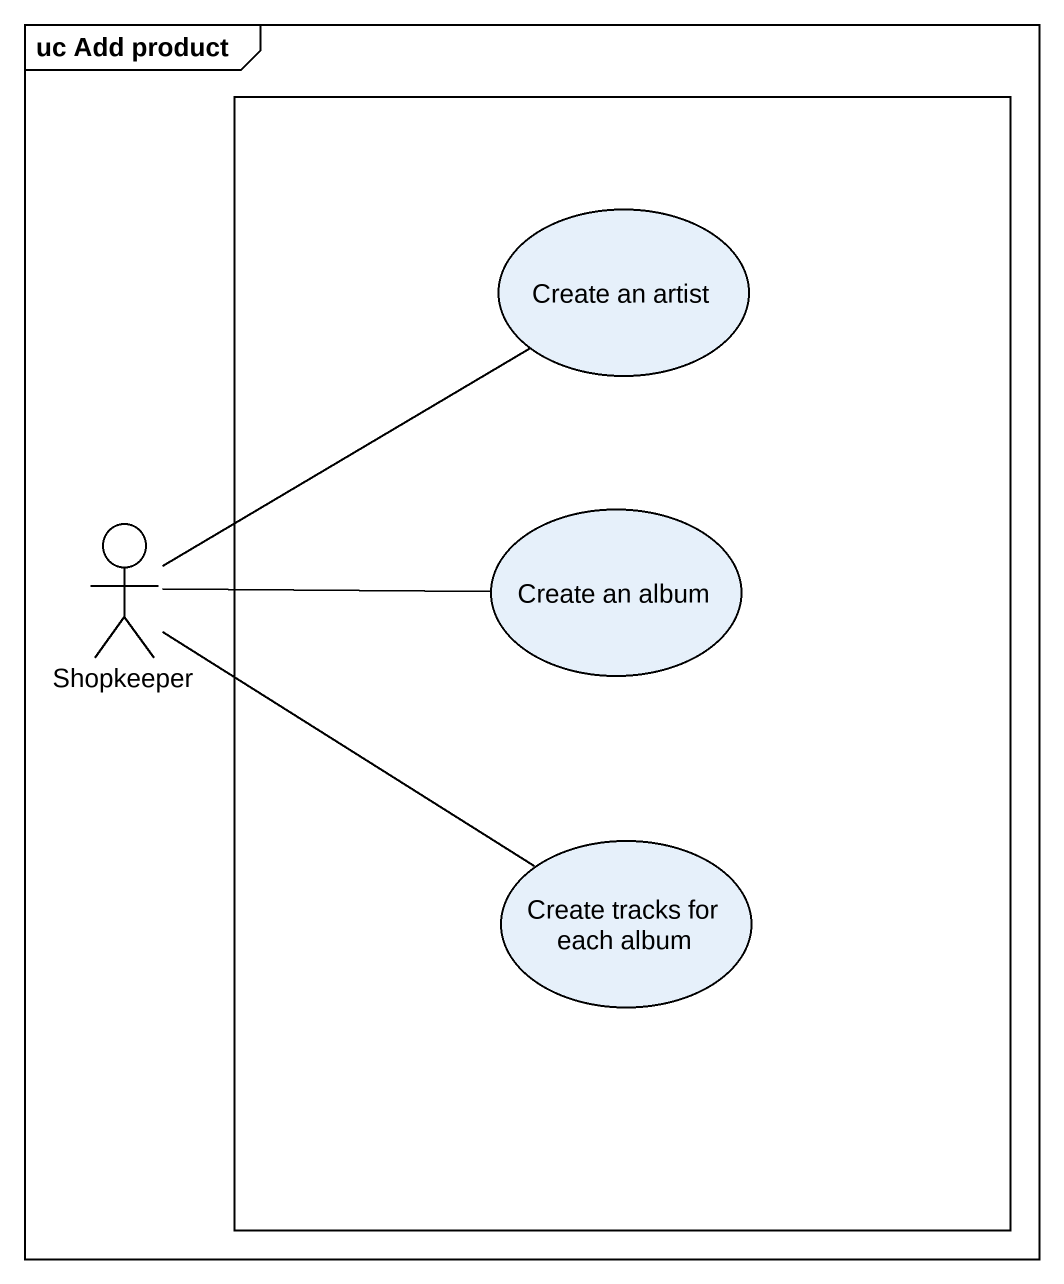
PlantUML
@startuml
mainframe uc Add product
rectangle " " as rectangle1 {
  usecase "Create an artist" as Create_an_artist
  usecase "Create an album" as Create_an_album
  usecase "Create tracks for each album" as Create_tracks_for_each_album
}
actor Shopkeeper
Create_an_artist -- Shopkeeper
Create_an_album -left- Shopkeeper
Create_tracks_for_each_album -left- Shopkeeper
@enduml
